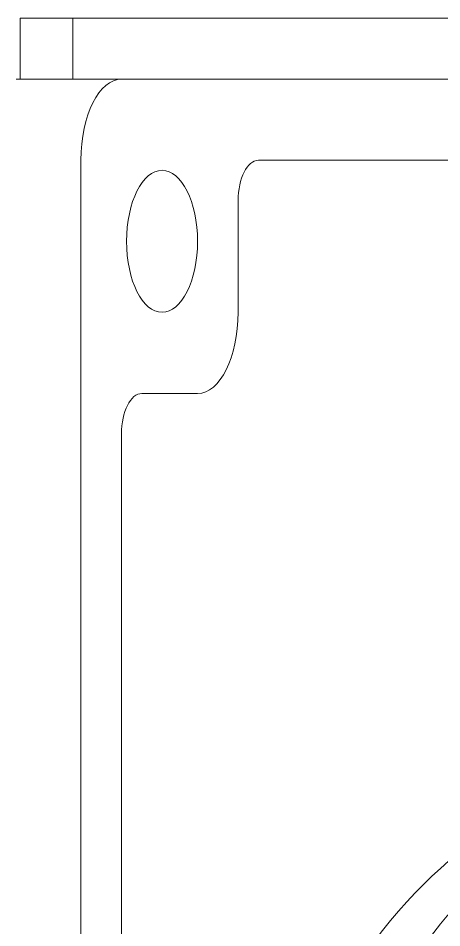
# Model space of a CAD drawing. Header units: inches. Extents: x 20 to 536, y 8 to 344.
# Drawn here: x 280.636 to 281.941, y 122.398 to 125.201 of the extents above; entities that cross this region are included whole.
import ezdxf

# ---------------------------------------------------------------- set-up
doc = ezdxf.new("R2010")
doc.units = ezdxf.units.IN
doc.header["$LTSCALE"] = 16
doc.header["$MEASUREMENT"] = 0
doc.layers.add('Visible (ANSI)', color=7, linetype='Continuous', lineweight=50)

msp = doc.modelspace()

# ---------------------------------------------------------------- linework, layer by layer
at = {"layer": 'Visible (ANSI)', "linetype": 'Continuous', "lineweight": 18}
for p, q in [((280.64205, 125.20079), (280.80443, 125.20079)), ((280.64205, 125.01329), (280.64205, 125.20079)), ((280.80443, 125.20079), (280.80443, 125.01329)), ((287.20443, 125.20079), (280.80443, 125.20079)), ((280.95426, 125.01329), (280.6295, 125.01329)), ((280.95426, 125.01329), (287.70426, 125.01329)), ((280.82926, 117.26329), (280.82926, 124.76329)), ((281.37614, 124.76326), (287.28239, 124.76326)), ((281.31364, 124.29454), (281.31364, 124.63826)), ((281.01678, 124.04454), (281.18864, 124.04454)), ((280.95428, 118.10704), (280.95428, 123.91954))]:
    msp.add_line(p, q, dxfattribs=at)
for centre, major_axis, start_param, end_param in [((280.95426, 124.76329), (0, 0.25), 0, 1.5707963), ((281.37614, 124.63826), (0, 0.125), 0, 1.5707963), ((281.18864, 124.29454), (0, -0.25), 0, 1.5707963), ((281.01678, 123.91954), (0, 0.125), 0, 1.5707963), ((282.67303, 120.01326), (0, 2.8125), 5.6719299, 8.9488413), ((282.72716, 120.01326), (0, -2.625), 2.6486674, 6.3336103), ((282.51065, 120.01326), (0, 2.8125), 0, 2.665656), ((282.67303, 120.01326), (0, -2.625), 3.1415927, 6.2831853)]:
    msp.add_ellipse(centre, major_axis=major_axis, ratio=0.5, start_param=start_param, end_param=end_param, dxfattribs=at)
msp.add_ellipse((281.07926, 124.51329), major_axis=(0, 0.21875), ratio=0.5, dxfattribs=at)

doc.saveas('drawing.dxf')
